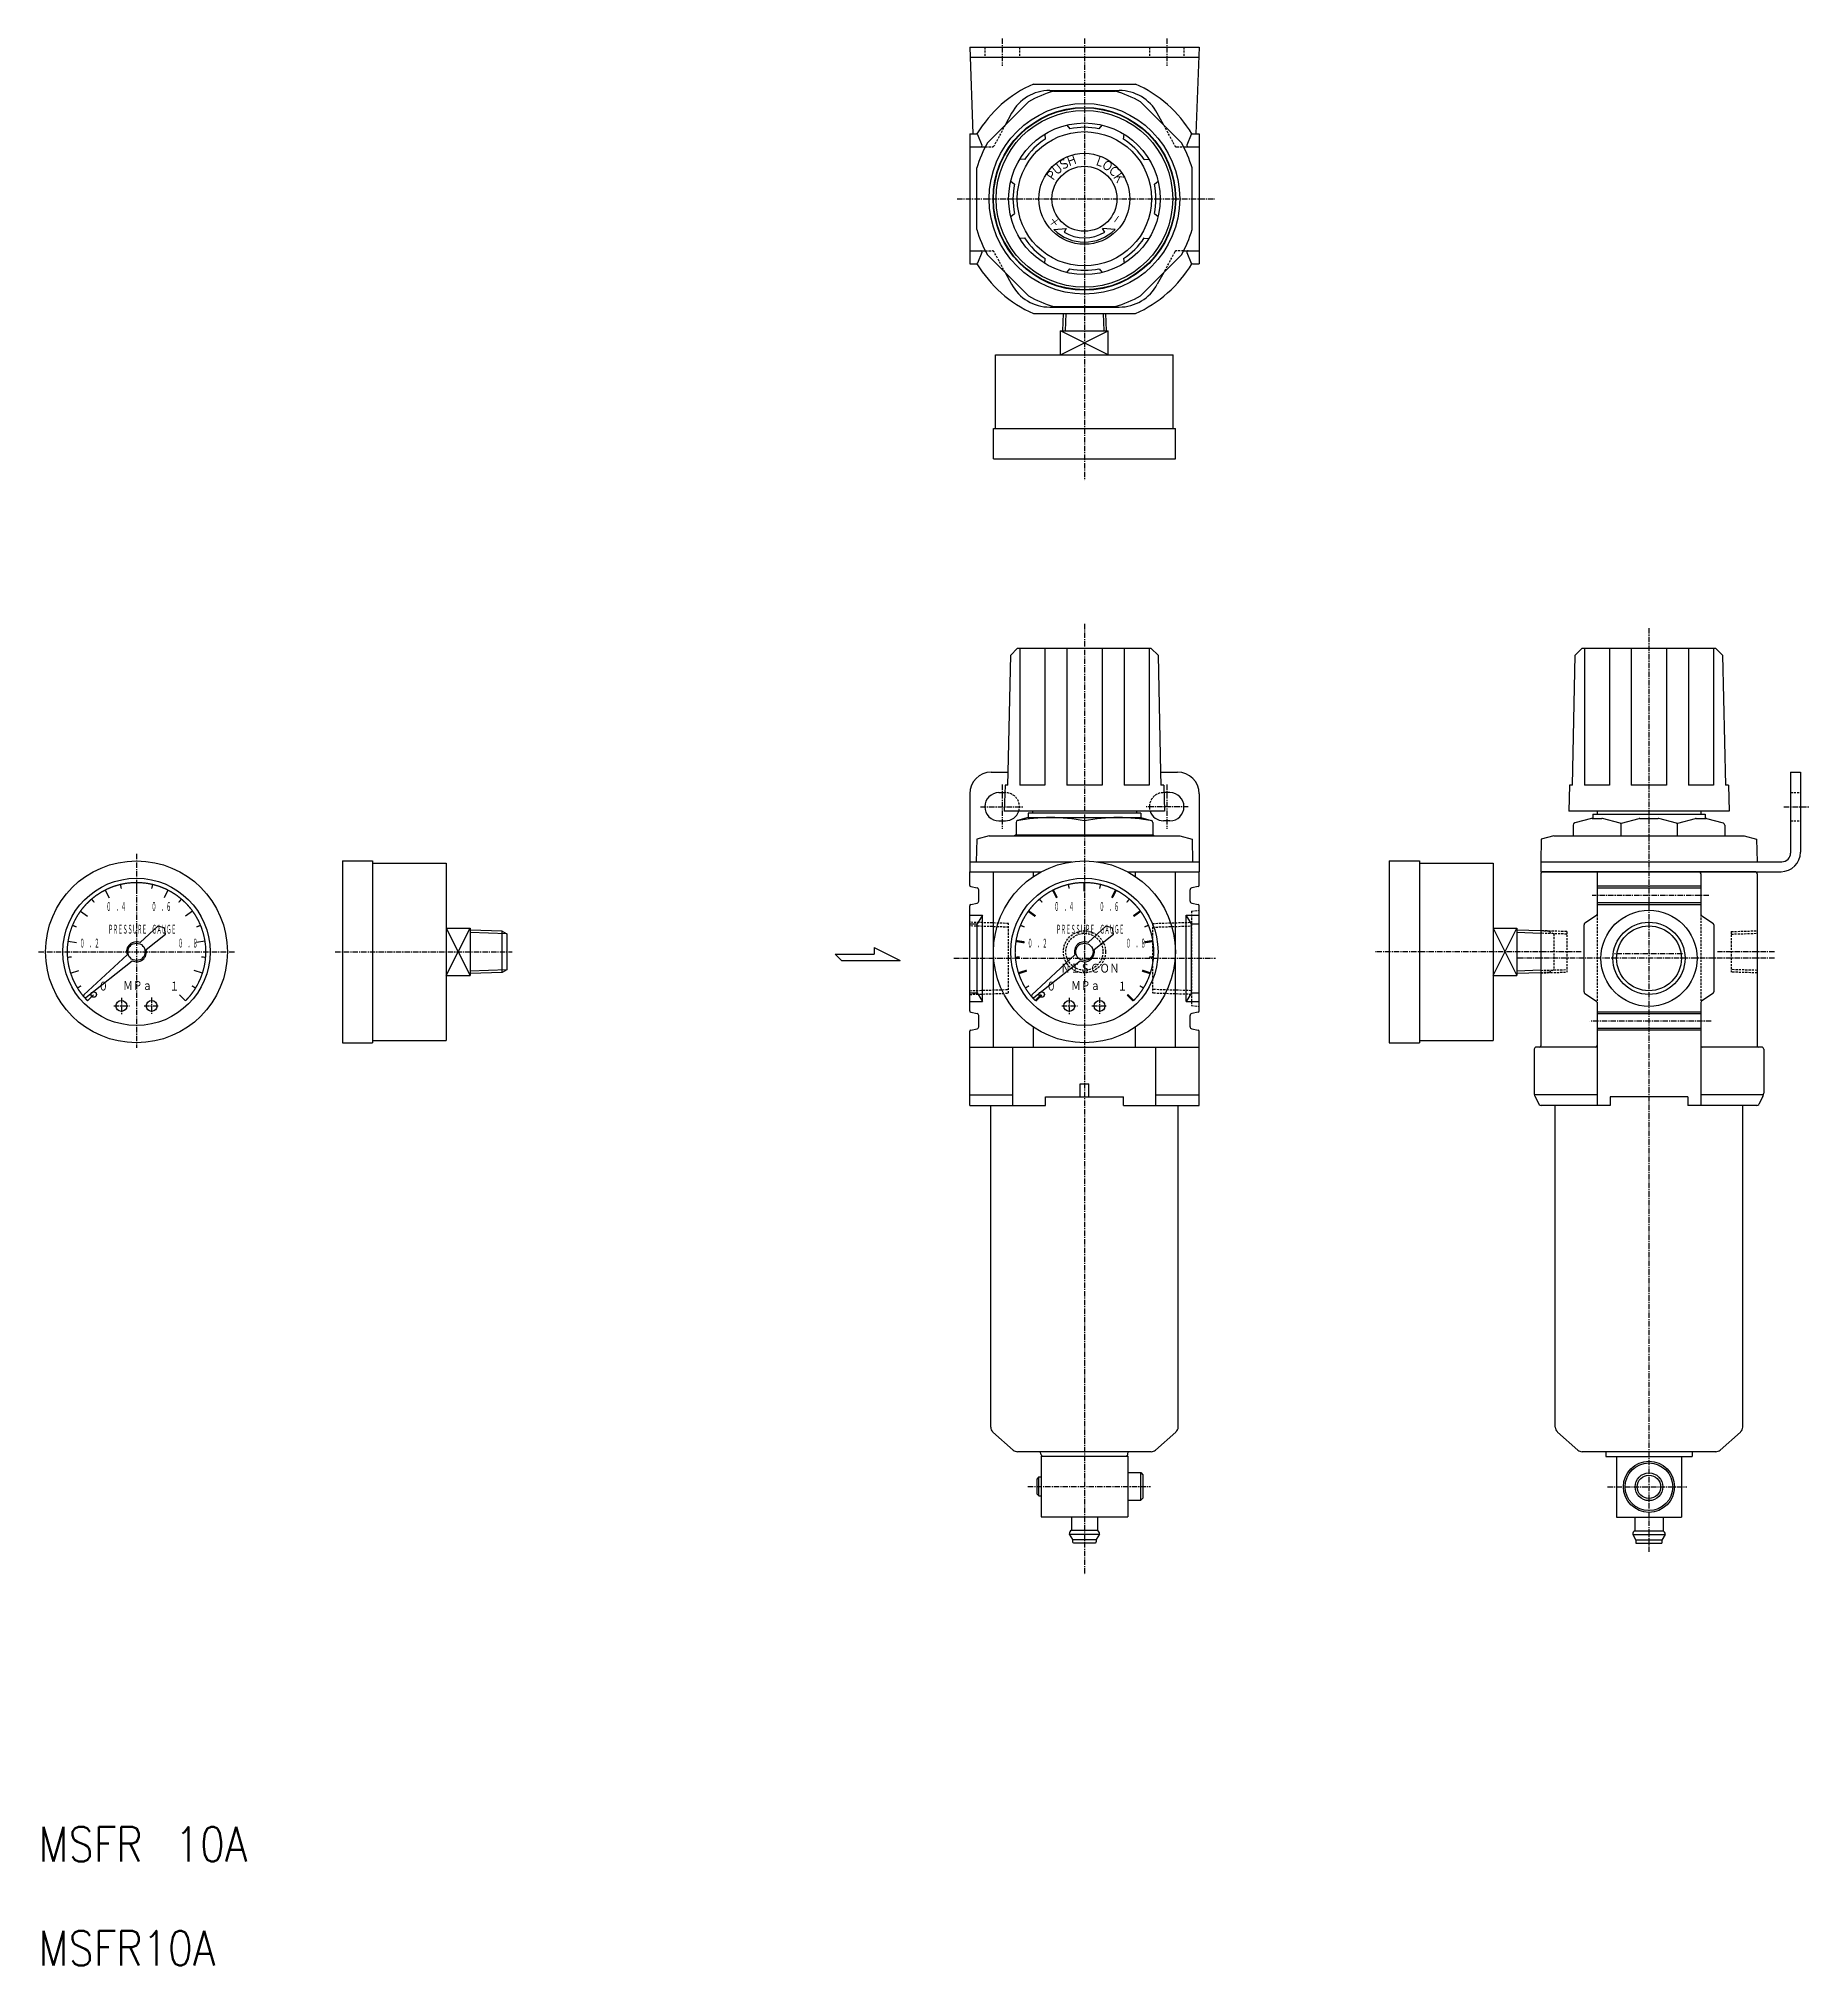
# Model space of a CAD drawing. Extents: x 0 to 409, y 2 to 447.
import ezdxf
from ezdxf.enums import TextEntityAlignment as Align

# ---------------------------------------------------------------- set-up
doc = ezdxf.new("R2010")
doc.units = 0
doc.linetypes.add('CENTER', pattern=[2, 1.25, -0.25, 0.25, -0.25])
doc.linetypes.add('DASHED', pattern=[0.75, 0.5, -0.25])
doc.layers.get('0').update_dxf_attribs({"linetype": 'CONTINUOUS'})
doc.layers.add('CENTER', color=1, linetype='CENTER')
doc.styles.add('KANJI', font='TXT', dxfattribs={"bigfont": 'BIGFONT'})

msp = doc.modelspace()

# ---------------------------------------------------------------- linework, layer by layer
at = {"color": 7, "linetype": 'CONTINUOUS'}
for p, q in [((215.06, 445.24), (268.06, 445.24)), ((215.06, 445.24), (215.81, 425.24)), ((268.06, 445.24), (267.31, 425.24)), ((215.15, 442.94), (267.98, 442.94)), ((229.79, 436.74), (253.34, 436.74)), ((228.64, 432.62), (219.18, 423.16)), ((233.54, 435.24), (249.59, 435.24)), ((234.44, 435.09), (248.68, 435.09)), ((254.49, 432.62), (263.95, 423.16)), ((224.73, 429.98), (223.26, 427.25)), ((237.48, 427.25), (238.2, 426.39)), ((244.93, 426.39), (245.65, 427.25)), ((259.87, 427.25), (258.4, 429.98)), ((215.06, 425.24), (215.06, 395.24)), ((215.06, 425.24), (215.81, 425.24)), ((215.81, 425.24), (216.61, 425.24)), ((216.89, 425.05), (217.89, 422.65)), ((232.42, 425.16), (232.52, 424.04)), ((250.61, 424.04), (250.71, 425.16)), ((266.24, 425.05), (265.24, 422.65)), ((266.51, 425.24), (267.31, 425.24)), ((267.31, 425.24), (268.06, 425.24)), ((268.06, 425.24), (268.06, 395.24)), ((215.06, 422.24), (217.61, 422.24)), ((217.61, 422.24), (218.67, 422.24)), ((227.76, 419.28), (226.64, 419.38)), ((255.37, 419.28), (256.49, 419.38)), ((264.46, 422.24), (265.51, 422.24)), ((265.51, 422.24), (268.06, 422.24)), ((216.71, 403.12), (216.71, 417.36)), ((224.55, 414.32), (225.41, 413.6)), ((257.72, 413.6), (258.58, 414.32)), ((266.41, 403.12), (266.41, 417.36)), ((224.55, 406.15), (225.41, 406.87)), ((257.72, 406.87), (258.58, 406.15)), ((227.76, 401.19), (226.64, 401.09)), ((234.49, 403.17), (237.38, 403.42)), ((237.38, 403.42), (236.88, 402.55)), ((248.64, 403.17), (245.75, 403.42)), ((246.25, 402.55), (245.75, 403.42)), ((255.37, 401.19), (256.49, 401.09)), ((215.06, 398.24), (217.61, 398.24)), ((217.89, 397.82), (216.89, 395.42)), ((217.61, 398.24), (218.67, 398.24)), ((228.64, 387.85), (219.18, 397.31)), ((232.42, 395.32), (232.52, 396.44)), ((250.61, 396.44), (250.71, 395.32)), ((254.49, 387.85), (263.95, 397.31)), ((264.46, 398.24), (265.51, 398.24)), ((265.24, 397.82), (266.24, 395.42)), ((265.51, 398.24), (268.06, 398.24)), ((215.06, 395.24), (216.61, 395.24)), ((223.26, 393.23), (224.73, 390.5)), ((237.48, 393.22), (238.2, 394.08)), ((244.93, 394.08), (245.65, 393.22)), ((259.87, 393.23), (258.4, 390.5)), ((266.51, 395.24), (268.06, 395.24)), ((229.79, 383.74), (236.77, 383.74)), ((233.54, 385.24), (249.59, 385.24)), ((234.44, 385.39), (248.68, 385.39)), ((236.68, 383.74), (236.53, 379.75)), ((236.77, 383.74), (246.36, 383.74)), ((236.82, 385.24), (246.31, 385.24)), ((246.36, 383.74), (253.34, 383.74)), ((246.45, 383.74), (246.59, 379.76)), ((236.06, 379.74), (247.06, 379.74)), ((236.06, 374.24), (236.06, 379.74)), ((247.06, 374.24), (247.06, 379.74)), ((221.06, 374.24), (262.06, 374.24)), ((221.06, 357.24), (221.06, 374.24)), ((262.06, 357.24), (262.06, 374.24)), ((220.56, 357.24), (262.56, 357.24)), ((220.56, 350.24), (220.56, 357.24)), ((262.56, 350.24), (262.56, 357.24)), ((220.56, 350.24), (262.56, 350.24)), ((223.98, 277.9), (224.55, 304.88)), ((226.06, 306.4), (224.55, 304.88)), ((257.01, 306.4), (226.06, 306.4)), ((226.64, 306.4), (226.64, 274.9)), ((232.42, 306.4), (232.42, 274.9)), ((237.48, 306.4), (237.48, 274.9)), ((245.65, 306.4), (245.65, 274.9)), ((250.71, 306.4), (250.71, 274.9)), ((256.49, 306.4), (256.49, 274.9)), ((258.58, 304.91), (257.01, 306.4)), ((258.58, 304.91), (259.15, 277.9)), ((354.3, 274.9), (354.93, 304.88)), ((356.45, 306.4), (354.93, 304.88)), ((387.39, 306.4), (356.45, 306.4)), ((357.03, 306.4), (357.03, 274.9)), ((362.81, 306.4), (362.81, 274.9)), ((367.86, 306.4), (367.86, 274.9)), ((376.03, 306.4), (376.03, 274.9)), ((381.09, 306.4), (381.09, 274.9)), ((386.87, 306.4), (386.87, 274.9)), ((388.97, 304.91), (387.39, 306.4)), ((388.97, 304.91), (389.6, 274.9)), ((220.06, 277.9), (223.98, 277.9)), ((223.91, 274.9), (223.98, 277.9)), ((259.15, 277.9), (259.21, 274.9)), ((259.15, 277.9), (263.06, 277.9)), ((404.65, 277.9), (404.65, 259.2)), ((404.65, 277.9), (406.95, 277.9)), ((406.95, 277.9), (406.95, 259.4)), ((215.06, 272.9), (215.06, 257.2)), ((221.81, 273.15), (223.18, 273.15)), ((223.22, 274.9), (223.06, 268.9)), ((223.91, 274.9), (223.22, 274.9)), ((232.42, 274.9), (226.64, 274.9)), ((245.65, 274.9), (237.48, 274.9)), ((256.49, 274.9), (250.71, 274.9)), ((259.9, 274.9), (259.21, 274.9)), ((259.9, 274.9), (260.06, 268.9)), ((261.31, 273.15), (259.95, 273.15)), ((268.06, 272.9), (268.06, 257.2)), ((353.61, 274.9), (353.45, 268.9)), ((354.3, 274.9), (353.61, 274.9)), ((362.81, 274.9), (357.03, 274.9)), ((376.03, 274.9), (367.86, 274.9)), ((386.87, 274.9), (381.09, 274.9)), ((390.29, 274.9), (389.6, 274.9)), ((390.29, 274.9), (390.45, 268.9)), ((260.06, 268.9), (223.06, 268.9)), ((228.56, 267.4), (226.14, 266.75)), ((254.56, 268.4), (228.56, 268.4)), ((228.56, 268.4), (228.56, 267.4)), ((228.56, 267.4), (254.56, 267.4)), ((229.56, 268.9), (229.56, 268.4)), ((253.56, 268.9), (253.56, 268.4)), ((254.56, 268.4), (254.56, 267.4)), ((254.56, 267.4), (256.99, 266.75)), ((359.95, 268.9), (353.45, 268.9)), ((358.69, 267.18), (354.82, 266.15)), ((358.82, 267.2), (361.08, 267.2)), ((358.95, 268.2), (359.95, 268.2)), ((358.95, 268.2), (358.95, 267.2)), ((383.95, 268.9), (359.95, 268.9)), ((359.95, 268.9), (359.95, 268.2)), ((359.95, 268.2), (383.95, 268.2)), ((365.31, 266.08), (361.21, 267.18)), ((365.57, 266.08), (369.68, 267.18)), ((369.81, 267.2), (374.09, 267.2)), ((378.33, 266.08), (374.22, 267.18)), ((378.58, 266.08), (382.69, 267.18)), ((382.82, 267.2), (385.08, 267.2)), ((390.45, 268.9), (383.95, 268.9)), ((383.95, 268.9), (383.95, 268.2)), ((383.95, 268.2), (384.95, 268.2)), ((384.95, 268.2), (384.95, 267.2)), ((385.21, 267.18), (389.08, 266.15)), ((219.56, 263.2), (216.7, 262.43)), ((219.56, 263.2), (263.56, 263.2)), ((221.81, 266.65), (223.31, 266.65)), ((225.76, 263.4), (225.42, 263.2)), ((225.76, 266.27), (225.76, 263.4)), ((225.76, 263.4), (257.36, 263.4)), ((241.56, 266.65), (241.56, 263.4)), ((257.36, 266.27), (257.36, 263.4)), ((257.36, 263.4), (257.71, 263.2)), ((261.31, 266.65), (259.81, 266.65)), ((263.56, 263.2), (266.43, 262.43)), ((349.95, 263.2), (347.08, 262.43)), ((349.95, 263.2), (354.45, 263.2)), ((354.45, 265.66), (354.45, 263.2)), ((354.45, 263.2), (389.45, 263.2)), ((365.44, 266.05), (365.44, 263.2)), ((378.46, 266.05), (378.46, 263.2)), ((389.45, 265.66), (389.45, 263.2)), ((389.45, 263.2), (393.95, 263.2)), ((393.95, 263.2), (396.82, 262.43)), ((216.7, 262.43), (216.56, 257.2)), ((266.43, 262.43), (266.56, 257.2)), ((347.08, 262.43), (346.95, 257.2)), ((396.82, 262.43), (396.95, 257.2)), ((70.17, 257.4), (70.17, 215.4)), ((70.17, 257.4), (77.17, 257.4)), ((77.17, 257.4), (77.17, 215.4)), ((77.17, 256.9), (94.17, 256.9)), ((94.17, 256.9), (94.17, 215.9)), ((215.06, 257.2), (238.67, 257.2)), ((215.06, 257.2), (215.06, 254.9)), ((215.06, 254.9), (231.63, 254.9)), ((215.06, 254.9), (231.63, 254.9)), ((215.06, 251.75), (215.06, 254.9)), ((216.56, 257.2), (238.67, 257.2)), ((220.56, 214.4), (220.56, 254.9)), ((229.79, 253.79), (229.79, 254.9)), ((244.46, 257.2), (268.06, 257.2)), ((244.46, 257.2), (266.56, 257.2)), ((251.5, 254.9), (268.06, 254.9)), ((251.5, 254.9), (268.06, 254.9)), ((253.34, 253.79), (253.34, 254.9)), ((262.56, 214.4), (262.56, 254.9)), ((268.06, 257.2), (268.06, 254.9)), ((268.06, 251.75), (268.06, 254.9)), ((311.95, 257.4), (311.95, 215.4)), ((311.95, 257.4), (318.95, 257.4)), ((318.95, 257.4), (318.95, 215.4)), ((318.95, 256.9), (335.95, 256.9)), ((335.95, 256.9), (335.95, 215.9)), ((346.95, 257.2), (396.95, 257.2)), ((346.95, 257.2), (396.95, 257.2)), ((346.95, 257.2), (346.95, 254.9)), ((346.95, 254.9), (396.45, 254.9)), ((346.95, 254.4), (346.95, 214.7)), ((396.45, 254.9), (347.45, 254.9)), ((354.45, 257.2), (389.45, 257.2)), ((359.95, 254.4), (359.95, 245.06)), ((383.95, 254.4), (383.95, 245.06)), ((396.45, 254.9), (402.45, 254.9)), ((396.95, 257.2), (402.65, 257.2)), ((396.95, 254.4), (396.95, 214.7)), ((15.37, 250.66), (16.28, 248.87)), ((22.63, 252.4), (22.63, 250.4)), ((29.9, 250.66), (28.99, 248.87)), ((215.31, 251.45), (216.76, 251.18)), ((217.16, 248.11), (217.16, 250.69)), ((265.96, 248.11), (265.96, 250.69)), ((267.82, 251.45), (266.37, 251.18)), ((383.95, 251.55), (359.95, 251.55)), ((383.95, 251.1), (359.95, 251.1)), ((9.69, 245.8), (11.31, 244.63)), ((35.58, 245.8), (33.96, 244.63)), ((215.06, 222.75), (215.06, 247.05)), ((215.06, 244.9), (218.06, 244.9)), ((215.31, 247.35), (216.76, 247.62)), ((218.06, 244.9), (216.79, 242.9)), ((218.06, 224.9), (218.06, 244.9)), ((265.06, 224.9), (265.06, 244.9)), ((265.06, 244.9), (268.06, 244.9)), ((266.33, 242.9), (265.06, 244.9)), ((266.37, 247.62), (267.82, 247.35)), ((268.06, 222.75), (268.06, 247.05)), ((359.82, 244.81), (357.17, 243.05)), ((383.95, 247.7), (359.95, 247.7)), ((383.95, 247.25), (359.95, 247.25)), ((384.08, 244.81), (386.73, 243.05)), ((23.48, 238.54), (27.67, 242.43)), ((24.87, 236.91), (29.36, 240.46)), ((27.67, 242.43), (29.08, 241.94)), ((29.36, 240.46), (29.08, 241.94)), ((94.17, 241.9), (99.67, 241.9)), ((99.67, 241.9), (99.67, 230.9)), ((107.1, 241.16), (99.68, 241.43)), ((107.1, 231.64), (107.1, 241.16)), ((107.1, 241.16), (108.17, 240.54)), ((108.17, 240.54), (108.17, 232.26)), ((215.06, 242.9), (216.79, 242.9)), ((216.79, 226.9), (216.79, 242.9)), ((242.41, 238.54), (246.6, 242.43)), ((243.81, 236.91), (248.29, 240.46)), ((246.6, 242.43), (248.01, 241.94)), ((248.29, 240.46), (248.01, 241.94)), ((266.33, 226.9), (266.33, 242.9)), ((266.33, 242.9), (268.06, 242.9)), ((335.95, 241.9), (341.45, 241.9)), ((341.45, 241.9), (341.45, 230.9)), ((346.95, 241.23), (341.46, 241.43)), ((356.95, 227.17), (356.95, 242.63)), ((386.95, 242.63), (386.95, 227.17)), ((6.83, 238.9), (8.8, 238.59)), ((38.44, 238.9), (36.46, 238.59)), ((183.99, 235.88), (192.99, 235.88)), ((183.99, 235.88), (185.49, 234.38)), ((192.99, 237.38), (198.99, 234.38)), ((192.99, 237.38), (192.99, 235.88)), ((7.42, 231.46), (9.32, 232.07)), ((10.47, 226.44), (20.44, 235.71)), ((10.94, 225.89), (21.62, 234.34)), ((37.85, 231.46), (35.95, 232.07)), ((107.1, 231.64), (99.69, 231.37)), ((108.17, 232.26), (107.1, 231.64)), ((185.49, 234.38), (198.99, 234.38)), ((229.41, 226.44), (239.37, 235.71)), ((229.88, 225.89), (240.55, 234.34)), ((346.95, 231.57), (341.47, 231.37)), ((94.17, 230.9), (99.67, 230.9)), ((215.06, 226.9), (216.79, 226.9)), ((216.79, 226.9), (218.06, 224.9)), ((266.33, 226.9), (265.06, 224.9)), ((266.33, 226.9), (268.06, 226.9)), ((335.95, 230.9), (341.45, 230.9)), ((11.32, 225.09), (12.73, 226.5)), ((33.95, 225.09), (32.53, 226.5)), ((215.06, 224.9), (218.06, 224.9)), ((215.31, 222.45), (216.76, 222.18)), ((265.06, 224.9), (268.06, 224.9)), ((267.82, 222.45), (266.37, 222.18)), ((357.17, 226.75), (359.82, 224.99)), ((359.95, 224.74), (359.95, 200.9)), ((383.95, 222.5), (359.95, 222.5)), ((383.95, 224.74), (383.95, 200.9)), ((386.73, 226.75), (384.08, 224.99)), ((215.06, 200.9), (215.06, 218.05)), ((215.31, 218.35), (216.76, 218.62)), ((217.16, 219.11), (217.16, 221.69)), ((229.79, 214.4), (229.79, 219.01)), ((253.34, 214.4), (253.34, 219.01)), ((265.96, 219.11), (265.96, 221.69)), ((266.37, 218.62), (267.82, 218.35)), ((268.06, 200.9), (268.06, 218.05)), ((383.95, 222.1), (359.95, 222.1)), ((383.95, 218.7), (359.95, 218.7)), ((383.95, 218.3), (359.95, 218.3)), ((70.17, 215.4), (77.17, 215.4)), ((77.17, 215.9), (94.17, 215.9)), ((215.06, 214.4), (268.06, 214.4)), ((225.06, 200.9), (225.06, 214.4)), ((258.06, 200.9), (258.06, 214.4)), ((311.95, 215.4), (318.95, 215.4)), ((318.95, 215.9), (335.95, 215.9)), ((345.45, 213.9), (345.45, 203.77)), ((346.95, 214.4), (345.95, 214.4)), ((359.65, 214.4), (346.95, 214.4)), ((396.95, 214.4), (384.25, 214.4)), ((397.95, 214.4), (396.95, 214.4)), ((398.45, 213.9), (398.45, 203.77)), ((240.56, 202.9), (240.56, 205.9)), ((240.56, 205.9), (242.56, 205.9)), ((242.56, 202.9), (242.56, 205.9)), ((215.06, 203.4), (225.06, 203.4)), ((215.06, 200.9), (219.91, 200.9)), ((219.91, 126.68), (219.91, 200.9)), ((219.91, 200.9), (232.56, 200.9)), ((232.56, 202.9), (250.56, 202.9)), ((232.56, 200.9), (232.56, 202.9)), ((250.56, 200.9), (250.56, 202.9)), ((250.56, 200.9), (263.21, 200.9)), ((258.06, 203.4), (268.06, 203.4)), ((263.21, 126.68), (263.21, 200.9)), ((263.21, 200.9), (268.06, 200.9)), ((359.95, 203.4), (345.45, 203.4)), ((345.62, 203.07), (346.61, 201.17)), ((350.3, 200.9), (347.05, 200.9)), ((350.3, 126.68), (350.3, 200.9)), ((362.95, 200.9), (350.3, 200.9)), ((380.95, 202.9), (362.95, 202.9)), ((362.95, 202.9), (362.95, 200.9)), ((380.95, 202.9), (380.95, 200.9)), ((393.6, 200.9), (380.95, 200.9)), ((398.45, 203.4), (383.95, 203.4)), ((393.6, 126.68), (393.6, 200.9)), ((396.85, 200.9), (393.6, 200.9)), ((398.28, 203.07), (397.29, 201.17)), ((220.42, 125.55), (225.14, 121.38)), ((262.71, 125.55), (257.99, 121.38)), ((350.81, 125.55), (355.52, 121.38)), ((393.09, 125.55), (388.38, 121.38)), ((231.43, 121), (226.13, 121)), ((251.7, 121), (231.43, 121)), ((231.51, 120.43), (231.43, 121)), ((251.62, 120.43), (251.7, 121)), ((257, 121), (251.7, 121)), ((361.95, 121), (356.52, 121)), ((381.95, 121), (361.95, 121)), ((361.95, 121), (361.95, 119.9)), ((387.38, 121), (381.95, 121)), ((381.95, 121), (381.95, 119.9)), ((231.56, 120), (251.56, 120)), ((231.56, 120), (231.56, 115.2)), ((232, 120), (233.56, 120)), ((249.56, 120), (251.13, 120)), ((251.56, 120), (251.56, 116.2)), ((251.56, 116.2), (251.56, 109.8)), ((251.56, 116.2), (254.57, 116.2)), ((254.57, 109.8), (254.57, 116.2)), ((254.57, 116.2), (255.07, 115.7)), ((255.07, 115.7), (255.07, 110.3)), ((361.95, 119.9), (364.45, 119.9)), ((364.45, 119.9), (379.45, 119.9)), ((364.45, 119.9), (364.45, 105.9)), ((379.45, 119.9), (381.95, 119.9)), ((379.45, 119.9), (379.45, 105.9)), ((231.07, 115.2), (230.57, 114.7)), ((230.57, 114.7), (230.57, 111.3)), ((230.57, 111.3), (231.07, 110.8)), ((231.07, 110.8), (231.07, 115.2)), ((231.07, 115.2), (231.56, 115.2)), ((231.56, 115.2), (231.56, 110.8)), ((231.07, 110.8), (231.56, 110.8)), ((231.56, 110.8), (231.56, 106)), ((251.56, 109.8), (254.57, 109.8)), ((251.56, 109.8), (251.56, 106)), ((255.07, 110.3), (254.57, 109.8)), ((231.56, 106), (238.56, 106)), ((238.56, 106), (244.56, 106)), ((238.56, 106), (238.56, 102.87)), ((238.56, 102.87), (244.56, 102.87)), ((244.56, 106), (244.56, 102.87)), ((244.56, 106), (251.56, 106)), ((364.45, 105.9), (368.7, 105.9)), ((368.7, 105.9), (368.7, 102.77)), ((368.7, 105.9), (375.2, 105.9)), ((368.7, 102.77), (375.2, 102.77)), ((375.2, 105.9), (375.2, 102.77)), ((375.2, 105.9), (379.45, 105.9)), ((238.06, 102), (245.06, 102)), ((238.06, 102), (238.81, 100.7)), ((238.81, 100.7), (244.31, 100.7)), ((238.81, 100.7), (238.81, 100.2)), ((239.01, 100), (244.11, 100)), ((245.06, 102), (244.31, 100.7)), ((244.31, 100.7), (244.31, 100.2)), ((368.2, 101.9), (368.95, 100.6)), ((368.2, 101.9), (375.7, 101.9)), ((368.95, 100.6), (368.95, 99.9)), ((374.95, 100.6), (368.95, 100.6)), ((368.95, 99.9), (374.95, 99.9)), ((375.7, 101.9), (374.95, 100.6)), ((374.95, 100.6), (374.95, 99.9))]:
    msp.add_line(p, q, dxfattribs=at)
at = {"color": 3, "linetype": 'DASHED'}
for p, q in [((218.56, 445.24), (218.56, 442.94)), ((226.56, 445.24), (226.56, 442.94)), ((256.56, 445.24), (256.56, 442.94)), ((264.56, 445.24), (264.56, 442.94)), ((223.26, 427.25), (220.71, 422.5)), ((259.87, 427.25), (262.42, 422.5)), ((218.67, 422.24), (220.27, 422.24)), ((262.86, 422.24), (264.46, 422.24)), ((218.67, 398.24), (220.27, 398.24)), ((223.26, 393.23), (220.71, 397.97)), ((262.42, 397.97), (259.87, 393.23)), ((264.46, 398.24), (262.86, 398.24)), ((223.31, 273.15), (223.18, 273.15)), ((404.65, 273.15), (406.95, 273.15)), ((404.65, 266.65), (406.95, 266.65)), ((266.26, 245.8), (268.06, 246)), ((266.26, 245.8), (266.26, 224)), ((359.95, 245.06), (359.95, 224.74)), ((383.95, 245.06), (383.95, 224.74)), ((224.06, 242.95), (215.06, 243.23)), ((224.06, 242.09), (215.06, 242.38)), ((224.06, 226.85), (224.06, 242.95)), ((257.26, 242.95), (266.26, 243.23)), ((257.26, 242.95), (257.26, 226.85)), ((257.26, 242.09), (266.26, 242.38)), ((352.95, 241.08), (346.95, 241.26)), ((348.88, 241.16), (346.95, 241.23)), ((352.95, 240.5), (346.95, 240.68)), ((348.88, 241.16), (349.95, 240.54)), ((349.95, 240.54), (349.95, 232.26)), ((352.95, 241.08), (352.95, 231.72)), ((390.95, 241.08), (396.95, 241.26)), ((390.95, 241.08), (390.95, 231.72)), ((390.95, 240.5), (396.95, 240.68)), ((346.95, 232.12), (352.95, 232.3)), ((346.95, 231.54), (352.95, 231.72)), ((348.88, 231.64), (346.95, 231.57)), ((349.95, 232.26), (348.88, 231.64)), ((396.95, 232.12), (390.95, 232.3)), ((396.95, 231.54), (390.95, 231.72)), ((215.06, 227.43), (224.06, 227.71)), ((266.26, 227.43), (257.26, 227.71)), ((215.06, 226.57), (224.06, 226.85)), ((266.26, 226.57), (257.26, 226.85)), ((266.26, 224), (268.06, 223.8))]:
    msp.add_line(p, q, dxfattribs=at)
at = {"color": 3, "linetype": 'CONTINUOUS'}
for p, q in [((237.26, 383.74), (237.12, 379.73)), ((245.87, 383.74), (246.01, 379.74)), ((247.06, 374.24), (236.06, 379.74)), ((236.06, 374.24), (247.06, 379.74)), ((94.17, 241.9), (99.67, 230.9)), ((94.17, 230.9), (99.67, 241.9)), ((108.17, 240.54), (99.66, 240.85)), ((335.95, 230.9), (341.45, 241.9)), ((335.95, 241.9), (341.45, 230.9)), ((346.95, 240.65), (341.44, 240.85)), ((108.17, 232.26), (99.67, 231.95)), ((346.95, 232.15), (341.45, 231.95))]:
    msp.add_line(p, q, dxfattribs=at)
at = {"color": 7, "linetype": 'CONTINUOUS', "const_width": 0.3}
for points in [[(33.95, 225.09, 2.414215), (11.32, 225.09, -1)], [(252.88, 225.09, 2.414215), (230.25, 225.09, -1)]]:
    msp.add_lwpolyline(points, format="xyb", dxfattribs=at)
at = {"color": 7, "linetype": 'CONTINUOUS'}
for points, const_width in [([(18.9, 251.96), (19.13, 250.99)], 0.3), ([(26.37, 251.96), (26.13, 250.99)], 0.3), ([(234.3, 250.66), (235.21, 248.87)], 0.5), ([(237.83, 251.96), (238.06, 250.99)], 0.3), ([(241.56, 252.4), (241.56, 250.4)], 0.5), ([(245.3, 251.96), (245.07, 250.99)], 0.3), ([(248.83, 250.66), (247.92, 248.87)], 0.5), ([(12.24, 248.57), (12.89, 247.81)], 0.3), ([(33.02, 248.57), (32.37, 247.81)], 0.3), ([(228.62, 245.8), (230.24, 244.63)], 0.5), ([(231.17, 248.57), (231.82, 247.81)], 0.3), ([(251.96, 248.57), (251.31, 247.81)], 0.3), ([(254.51, 245.8), (252.89, 244.63)], 0.5), ([(7.85, 242.52), (8.77, 242.14)], 0.3), ([(37.41, 242.52), (36.49, 242.14)], 0.3), ([(226.78, 242.52), (227.71, 242.14)], 0.3), ([(256.35, 242.52), (255.42, 242.14)], 0.3), ([(225.76, 238.9), (227.74, 238.59)], 0.5), ([(257.37, 238.9), (255.39, 238.59)], 0.5), ([(6.68, 235.14), (7.68, 235.22)], 0.3), ([(38.58, 235.14), (37.59, 235.22)], 0.3), ([(225.61, 235.14), (226.61, 235.22)], 0.3), ([(226.35, 231.46), (228.25, 232.07)], 0.5), ([(256.78, 231.46), (254.88, 232.07)], 0.5), ([(257.52, 235.14), (256.52, 235.22)], 0.3), ([(8.99, 228.04), (9.84, 228.56)], 0.3), ([(36.27, 228.04), (35.42, 228.56)], 0.3), ([(227.92, 228.04), (228.77, 228.56)], 0.3), ([(255.21, 228.04), (254.35, 228.56)], 0.3), ([(230.25, 225.09), (231.67, 226.5)], 0.5), ([(252.88, 225.09), (251.46, 226.5)], 0.5)]:
    msp.add_lwpolyline(points, dxfattribs=dict(at, const_width=const_width))
for centre, radius in [((241.56, 410.24), 22), ((241.56, 410.24), 21.1), ((241.56, 410.24), 21), ((241.56, 410.24), 20.4), ((241.56, 410.24), 17.5), ((241.56, 410.24), 15.5), ((241.56, 410.24), 10.5), ((241.56, 410.24), 7.5), ((22.63, 236.4), 21), ((241.56, 236.4), 21), ((22.63, 236.4), 17), ((241.56, 236.4), 17), ((371.95, 234.9), 11.1), ((371.95, 234.9), 7.48), ((22.63, 236.4), 2), ((22.63, 236.4), 2), ((241.56, 236.4), 2), ((241.56, 236.4), 2), ((12.77, 226.54), 0.625), ((231.7, 226.54), 0.625), ((19.13, 223.9), 1.25), ((26.13, 223.9), 1.25), ((238.06, 223.9), 1.25), ((245.06, 223.9), 1.25), ((371.95, 112.9), 5.9), ((371.95, 112.9), 5.5), ((371.95, 112.9), 3.2), ((371.95, 112.9), 2.7)]:
    msp.add_circle(centre, radius, dxfattribs=at)
at = {"color": 3, "linetype": 'DASHED'}
for radius in [4.86, 4.28]:
    msp.add_circle((241.56, 236.4), radius, dxfattribs=at)
at = {"color": 3, "linetype": 'CONTINUOUS'}
msp.add_circle((371.95, 234.9), 8.33, dxfattribs=at)
at = {"color": 7, "linetype": 'CONTINUOUS'}
for centre, radius, start, end in [((241.56, 410.24), 29, 113.9651, 148.9069), ((241.56, 410.24), 29, 31.0931, 66.0349), ((233.54, 425.24), 10, 90, 151.6993), ((241.56, 410.24), 25.85, 105.9889, 120), ((241.56, 410.24), 25.85, 60, 74.0112), ((249.59, 425.24), 10, 28.3008, 90), ((216.61, 424.94), 0.3, 22.6195, 89.9991), ((241.56, 410.24), 25.85, 150, 164.0111), ((217.61, 422.54), 0.3, 270.0014, 22.6193), ((241.56, 410.24), 16.5, 123.2365, 146.7635), ((241.56, 410.24), 16.5, 78.2365, 101.7635), ((241.56, 410.24), 16.5, 33.2365, 56.7635), ((241.56, 410.24), 25.85, 15.9889, 30), ((265.51, 422.54), 0.3, 157.3807, 269.9986), ((266.51, 424.94), 0.3, 90.0009, 157.3805), ((241.56, 410.24), 16.5, 168.2365, 191.7635), ((241.56, 410.24), 16.5, 348.2365, 11.7635), ((241.56, 410.24), 25.85, 195.9889, 210), ((241.56, 410.24), 16.5, 213.2365, 236.7635), ((241.56, 410.24), 10, 225, 315), ((241.56, 410.24), 9, 238.6349, 301.3652), ((241.56, 410.24), 16.5, 303.2365, 326.7635), ((241.56, 410.24), 25.85, 330, 344.0111), ((217.61, 397.94), 0.3, 337.3802, 89.9999), ((265.51, 397.94), 0.3, 90.0001, 202.6198), ((216.61, 395.54), 0.3, 269.9996, 337.38), ((241.56, 410.24), 29, 211.0931, 246.0349), ((241.56, 410.24), 16.5, 258.2365, 281.7635), ((241.56, 410.24), 29, 293.9651, 328.9069), ((266.51, 395.54), 0.3, 202.62, 270.0003), ((233.54, 395.24), 10, 208.3007, 270), ((241.56, 410.24), 25.85, 240, 254.0111), ((241.56, 410.24), 25.85, 285.9888, 300), ((249.59, 395.24), 10, 270, 331.6992), ((220.06, 272.9), 5, 90, 180), ((263.06, 272.9), 5, 0, 90), ((221.81, 269.9), 3.25, 90, 270), ((261.31, 269.9), 3.25, 270, 90), ((223.31, 269.9), 3.25, 270, 342.0801), ((233.75, 226.37), 41.03, 79.0264, 100.9736), ((249.37, 226.37), 41.03, 79.0264, 100.9736), ((259.81, 269.9), 3.25, 197.9199, 270), ((358.82, 266.7), 0.5, 90, 105), ((361.08, 266.7), 0.5, 75, 90), ((369.81, 266.7), 0.5, 90, 105.0001), ((374.09, 266.7), 0.5, 75, 89.9999), ((382.82, 266.7), 0.5, 90, 105), ((385.08, 266.7), 0.5, 75, 90), ((226.26, 266.27), 0.5, 105, 180), ((256.86, 266.27), 0.5, 0, 75), ((354.95, 265.66), 0.5, 105, 180), ((365.44, 266.57), 0.5, 255, 285), ((378.46, 266.57), 0.5, 254.9999, 285), ((388.95, 265.66), 0.5, 0, 75), ((402.45, 259.4), 4.5, 270, 0), ((402.65, 259.2), 2, 270, 0), ((347.45, 254.4), 0.5, 90, 180), ((360.45, 254.4), 0.5, 90, 180), ((383.45, 254.4), 0.5, 360, 90), ((396.45, 254.4), 0.5, 360, 90), ((215.36, 251.75), 0.3, 180.0013, 259.2158), ((216.66, 250.69), 0.5, 359.9992, 79.2153), ((266.46, 250.69), 0.5, 100.7846, 180.0003), ((267.76, 251.75), 0.3, 280.7844, 359.9996), ((215.36, 247.05), 0.3, 100.7847, 180.0012), ((216.66, 248.11), 0.5, 280.7844, 359.9993), ((266.46, 248.11), 0.5, 179.9994, 259.2154), ((267.76, 247.05), 0.3, 0.0009, 79.2157), ((359.65, 245.06), 0.3, 303.6901, 0.0001), ((384.25, 245.06), 0.3, 180, 236.3099), ((357.45, 242.63), 0.5, 123.6901, 180), ((386.45, 242.63), 0.5, 0, 56.31), ((22.63, 236.4), 2.3, 68.4, 197.4508), ((22.63, 236.4), 2.3, 243.8191, 12.87), ((241.56, 236.4), 2.3, 68.4, 197.4508), ((241.56, 236.4), 2.3, 243.8191, 12.87), ((357.45, 227.17), 0.5, 180, 236.3099), ((386.45, 227.17), 0.5, 303.69, 360), ((10.68, 226.22), 0.3, 132.9753, 220.4092), ((22.63, 236.4), 16, 220.4092, 220.8607), ((10.76, 226.13), 0.3, 220.8607, 308.2948), ((215.36, 222.75), 0.3, 179.9995, 259.2154), ((229.61, 226.22), 0.3, 132.9753, 220.4092), ((241.56, 236.4), 16, 220.4092, 220.8607), ((229.69, 226.13), 0.3, 220.8607, 308.2948), ((267.76, 222.75), 0.3, 280.7848, 0.0013), ((359.65, 224.74), 0.3, 359.9999, 56.3099), ((384.25, 224.74), 0.3, 123.6901, 180), ((215.36, 218.05), 0.3, 100.7844, 179.9994), ((216.66, 221.69), 0.5, 0.0003, 79.2156), ((216.66, 219.11), 0.5, 280.7846, 0.0004), ((266.46, 221.69), 0.5, 100.7844, 179.9993), ((266.46, 219.11), 0.5, 180.0001, 259.2155), ((267.76, 218.05), 0.3, 359.9997, 79.2154), ((345.95, 213.9), 0.5, 90, 180), ((346.65, 214.7), 0.3, 270, 360), ((359.65, 214.7), 0.3, 270, 360), ((384.25, 214.7), 0.3, 180, 270), ((397.25, 214.7), 0.3, 180, 270), ((397.95, 213.9), 0.5, 360, 90), ((346.95, 203.77), 1.5, 180, 207.4746), ((347.05, 201.4), 0.5, 207.4742, 269.9994), ((396.85, 201.4), 0.5, 270.0003, 332.5257), ((396.95, 203.77), 1.5, 332.5256, 0.0001), ((221.41, 126.68), 1.5, 179.9998, 228.4924), ((261.71, 126.68), 1.5, 311.5076, 0.0002), ((351.8, 126.68), 1.5, 179.9998, 228.4924), ((392.1, 126.68), 1.5, 311.5076, 0.0002), ((226.13, 122.5), 1.5, 228.4926, 270), ((232, 120.5), 0.5, 187.7485, 270), ((251.13, 120.5), 0.5, 270, 352.2515), ((257, 122.5), 1.5, 270, 311.5074), ((356.52, 122.5), 1.5, 228.4926, 270), ((387.38, 122.5), 1.5, 270, 311.5074), ((239.06, 102), 1, 120, 180), ((244.06, 102), 1, 0, 60), ((369.2, 101.9), 1, 120, 180), ((374.7, 101.9), 1, 0, 60), ((239.01, 100.2), 0.2, 180, 270), ((244.11, 100.2), 0.2, 270, 0)]:
    msp.add_arc(centre, radius, start, end, dxfattribs=at)
at = {"color": 3, "linetype": 'DASHED'}
for centre, radius, start, end in [((220.27, 422.74), 0.5, 270.0008, 331.6995), ((262.86, 422.74), 0.5, 208.3007, 270), ((220.27, 397.74), 0.5, 28.3009, 90.0003), ((262.86, 397.74), 0.5, 90, 151.6993), ((223.31, 269.9), 3.25, 342.0801, 90), ((259.81, 269.9), 3.25, 90, 197.9199)]:
    msp.add_arc(centre, radius, start, end, dxfattribs=at)
at = {"color": 7, "linetype": 'CONTINUOUS'}
for p in [(22.63, 236.4), (22.63, 236.4), (241.56, 236.4), (22.63, 228.4)]:
    msp.add_point(p, dxfattribs=at)
at = {"layer": 'CENTER', "color": 1, "linetype": 'CENTER'}
for p, q in [((222.56, 447.24), (222.56, 440.94)), ((241.56, 447.24), (241.56, 345.19)), ((260.56, 447.24), (260.56, 440.94)), ((212.14, 410.24), (271.67, 410.24)), ((241.56, 312.1), (241.56, 92.59)), ((371.95, 311.12), (371.95, 97.68)), ((222.56, 275.01), (222.56, 264.79)), ((260.56, 275.01), (260.56, 264.79)), ((217.56, 269.9), (227.56, 269.9)), ((265.56, 269.9), (255.56, 269.9)), ((403.09, 269.9), (409.02, 269.9)), ((22.63, 259.01), (22.63, 214.21)), ((385.76, 249.4), (358.83, 249.4)), ((0, 236.4), (45.34, 236.4)), ((68.52, 236.4), (109.36, 236.4)), ((356.29, 236.4), (308.69, 236.4)), ((379.72, 235.9), (363.93, 235.9)), ((400.94, 236.4), (387.78, 236.4)), ((211.43, 234.9), (271.86, 234.9)), ((400.94, 234.9), (341.68, 234.9)), ((17.38, 223.9), (21.02, 223.9)), ((19.13, 225.75), (19.13, 221.87)), ((24.38, 223.9), (27.79, 223.9)), ((26.13, 225.82), (26.13, 222.02)), ((236.31, 223.9), (239.96, 223.9)), ((238.06, 225.75), (238.06, 221.87)), ((243.31, 223.9), (246.72, 223.9)), ((245.06, 225.82), (245.06, 222.02)), ((386.33, 220.4), (358.32, 220.4)), ((228.51, 113), (256.8, 113)), ((362.41, 112.9), (380.68, 112.9))]:
    msp.add_line(p, q, dxfattribs=at)

# ---------------------------------------------------------------- texts
at = {"color": 7, "style": 'KANJI', "width": 0.900315}
for s, height, rotation, p in [('Ｕ', 2.5, 40, (235.18, 415.29)), ('Ｓ', 2.5, 32, (236.47, 416.49)), ('Ｈ', 2.5, 20, (237.9, 417.42)), ('Ｌ', 2.5, 340, (243.55, 418.03)), ('Ｏ', 2.5, 328, (245.14, 417.43)), ('Ｐ', 2.5, 55, (234.38, 413.92)), ('Ｃ', 2.5, 320, (246.58, 416.44)), ('Ｋ', 2.5, 305, (247.73, 415.38)), ('＋', 2, 305, (232.96, 405.09)), ('－', 2, 55, (249.35, 403.92))]:
    msp.add_text(s, height=height, rotation=rotation, dxfattribs=at).set_placement(p)
at = {"color": 7, "style": 'KANJI'}
for s, width, p in [('０\u3000．４', 0.404335, (15.66, 245.65)), ('０\u3000．６', 0.404335, (26.1, 245.65)), ('０\u3000．４', 0.404335, (234.59, 245.65)), ('０\u3000．６', 0.404335, (245.03, 245.65)), ('ＰＲＥＳＳＵＲＥ\u3000ＧＡＵＧＥ', 0.399672, (16.1, 240.4)), ('ＰＲＥＳＳＵＲＥ\u3000ＧＡＵＧＥ', 0.399672, (235.04, 240.4)), ('０\u3000．２', 0.404335, (9.52, 237.2)), ('０\u3000．８', 0.404335, (32.24, 237.2)), ('０\u3000．２', 0.404335, (228.45, 237.2)), ('０\u3000．８', 0.404335, (251.17, 237.2)), ('ＮＩＳＣＯＮ', 0.80555, (236.09, 231.4)), ('０', 0.900315, (13.84, 227.27)), ('ＭＰａ', 0.855331, (19.55, 227.4)), ('１', 0.900315, (30.28, 227.27)), ('０', 0.900315, (232.77, 227.27)), ('ＭＰａ', 0.855331, (238.49, 227.4)), ('１', 0.900315, (249.22, 227.27))]:
    msp.add_text(s, height=2, dxfattribs=dict(at, width=width)).set_placement(p)
at = {"color": 7, "style": 'KANJI', "width": 0.84495}
for s, p in [('MSFR\u300010A', (0, 24)), ('MSFR10A', (0, 0))]:
    msp.add_text(s, height=8, dxfattribs=at).set_placement(p, align=Align.BOTTOM_LEFT)

doc.saveas('drawing.dxf')
